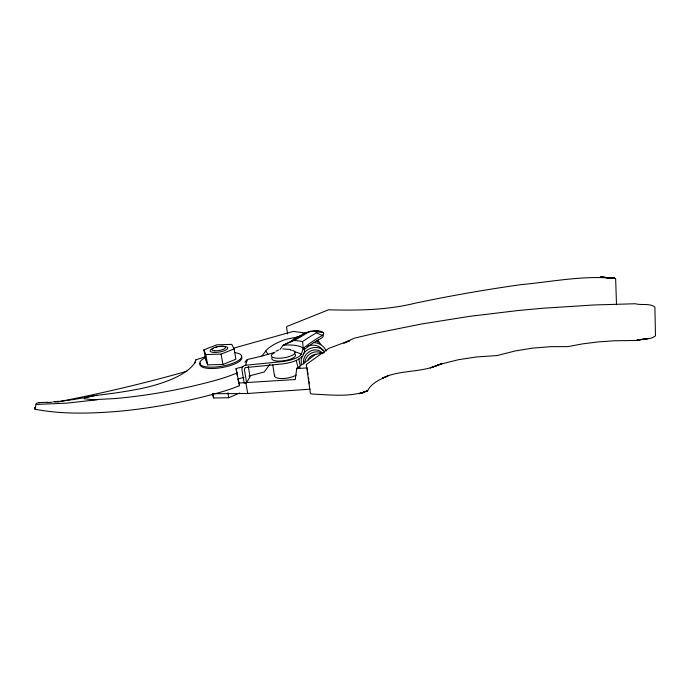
<?xml version="1.0" encoding="UTF-8"?>
<svg xmlns="http://www.w3.org/2000/svg" width="690" height="690" viewBox="0 0 690 690"><rect width="100%" height="100%" fill="white"/><g stroke="black" fill="none" stroke-linecap="round" stroke-linejoin="round"><path stroke-width="1.03" d="M616.506 304.738L615.644 278.82L612.893 277.716L600.222 277.302L613.953 277.906L601.119 277.233M324.429 352.745L315.537 354.349L296.709 368.632L295.268 379.526L238.395 383.071M274.982 352.262A103.414 29.265 -9.5 0 1 252.902 358.239L247.356 359.499L245.657 365.243A4.528 4.183 21.4 0 0 241.94 369.9L244.174 383.097L246.606 382.648L244.398 369.538L245.097 367.822A2.303 1.941 48.1 0 1 245.787 367.58L282.176 363.949A18.397 5.856 -8.7 0 0 301.323 356.98L302.625 356.411L304.747 351.115L304.204 349.64L304.592 347.337A214.538 72.657 -4.3 0 1 322.299 335.444C327.517 331.528 317.072 330.363 314.769 330.959M243.139 366.718L236.066 368.581L239.551 385.676L234.496 387.642A78.919 24.788 -10.5 0 1 220.084 392.325A167.722 48.378 -10.7 0 1 148.591 407.687A164.513 47.593 -10.8 0 1 115.661 411.551C88.794 413.638 61.479 414.311 34.888 409.213L36.268 403.383L38.985 402.641L47.645 402.261M205.672 356.713L195.908 359.792L195.624 360.792A75.719 22.399 -11.7 0 1 186.964 370.789L182.738 373.652A58.288 17.457 -11.4 0 1 137.595 389.255A139.423 38.7 -11.1 0 1 110.115 393.68L92.84 395.888L84.758 397.733L83.904 398.682L93.219 399.734L115.135 398.535A160.011 44.781 -10.6 0 0 147.03 394.775A163.021 45.488 -10.6 0 0 216.229 380.121A73.916 22.477 -10.4 0 0 229.718 375.834L237.213 373.031M194.606 363.708L195.908 359.792M245.657 365.243L281.822 361.629A18.406 5.822 -8.7 0 0 301.237 354.306L303.229 348.459L302.574 341.602L306.006 339.256A222.689 74.977 -4.3 0 1 314.821 333.805L317.176 331.812A5.166 1.544 -8.1 0 0 316.581 331.304L316.227 331.183A5.166 1.544 -8.1 0 0 308.137 332.149L305.092 334.124A144.986 39.58 -10.2 0 1 295.26 339.842L283.167 345.19A125.873 59.918 -47 0 1 279.942 349.571M302.289 356.195L301.271 359.499L301.28 364.544M246.606 382.648L250.039 376.826L248.305 366.416M303.1 354.634C307.102 347.087 318.909 344.526 324.567 351.615M269.902 364.251L264.236 371.97L249.012 376.024M261.915 355.971L266.556 350.072A51.897 16.327 -8.1 0 1 284.09 339.98A11.73 3.571 -8.5 0 1 290.119 338.436L298.649 336.893M290.895 341.947L295.863 337.488L300.711 335.883M34.905 407.574L34.888 409.213M292.137 341.214L296.873 337.436L300.65 335.918M304.592 347.337L303.229 348.459A26.022 8.159 -8.8 0 0 283.167 345.19A138.578 38.088 -10.2 0 0 302.625 334.262L307.723 332.382M304.204 349.64L308.594 346.285M316.701 340.86C318.392 338.971 324.421 338.212 323.144 334.805M275.991 351.253L278.544 350.02M344.741 342.809L354.151 338.204L374.498 333.451L421.426 324.024L469.304 316.391L518.242 310.509L543.151 308.223L593.935 304.98L635.292 303.747C641.415 305.532 649.566 302.945 654.896 307.024L655.483 335.832C650.541 340.213 642.468 338.255 636.585 340.377L647.85 338.548L636.249 340.455L614.385 340.774L598.006 341.921L582.205 343.93L568.034 346.613L550.542 346.673L532.318 348.157L514.956 351.003L497.18 355.566L476.393 356.971L458.436 359.714L441.911 363.837L430.353 367.873L442.23 363.501L436.865 365.493M343.775 343.292L346.501 342.024M310.914 331.269L309.776 331.787A11.67 3.51 -8.1 0 0 302.625 334.262M349.33 340.731L346.958 341.817L349.752 340.541L328.88 348.321L306.308 364.484L310.397 393.473L311.707 394.059C330.174 394.74 349.968 397.578 367.598 390.781C371.522 382.916 380.259 379.25 387.927 376.015L382.519 378.094C400.114 369.616 420.529 372.85 438.055 365.07M212.322 394.439L213.667 397.975L228.77 397.751L239.559 393.033M307.076 346.544C312.449 343.706 319.901 345.19 323.11 350.555M222.922 364.484L235.885 359.214L234.126 348.933L231.78 344.353L216.824 344.836L203.878 349.856L205.724 360.033L207.664 364.872L222.922 364.484L221.093 354.108L234.126 348.933M233.66 348.165L293.224 331.424L305.653 333.029M247.356 359.499L245.226 361.603A2.691 2.501 -38.5 0 0 245.191 362.604M243.941 377.378L237.852 379L239.551 385.676M84.111 397.733L90.614 396.491M91.106 396.388L97.023 395.18M57.408 401.968L70.302 399.424A360.577 80.187 -11.2 0 0 186.964 371.22M83.076 397.914L71.82 399.829M97.609 399.691L66.965 403.132L36.07 404.469M66.99 400.519L70.88 399.959M64.963 400.795L55.002 401.977M282.831 348.907L290.197 349.442M53.044 401.847L58.685 401.287M52 402.261L47.17 402.624M296.709 368.632L307.128 367.882L307.438 370.013M212.434 393.714L247.701 393.481L310.241 389.195M203.878 349.856L205.793 354.548L221.093 354.108M38.985 402.641L39.917 402.624M293.914 340.541L295.268 340.601A32.879 10.238 -8.8 0 1 302.211 341.507L302.574 341.602M601.102 277.242L614.79 278.156L600.947 277.121M600.912 277.139L615.359 278.467C583.999 275.103 552.276 281.77 521.019 284.634C485.458 289.662 450.061 295.82 414.923 303.255C386.676 310.207 357.282 310.578 328.552 309.793L287.005 326.422L286.522 326.939L287.583 333.96M317.176 331.812L323.627 332.589M314.226 342.637C319.375 342.913 324.222 346.216 326.215 351.003M316.443 332.89L322.299 335.444M321.557 352.236C313.829 345.414 301.28 354.626 303.807 364.104M317.029 340.912L318.194 342.533M265.754 351.02L268.177 354.582M317.978 340.248L320.859 344.638M300.124 365.389L298.83 358.973M297.744 366.416L296.321 360.758M304.118 348.942L304.488 350.451L304.419 349.218M205.793 354.548L207.664 364.872M212.934 393.938L213.667 397.975M227.881 392.688L228.77 397.751M236.066 368.581L237.317 375.878M245.933 382.993L247.701 393.481M272.774 364.941L274.508 375.938M307.749 372.143L308.059 374.273M308.525 377.473L308.835 379.603M309.146 381.734L309.456 383.873M304.644 362.63A11.549 10.6 -44.2 0 1 311.432 353.056A11.549 10.6 -44.2 0 1 322.627 353.694M307.628 360.723A8.918 8.185 -44.2 0 1 315.865 354.367M293.25 339.739A10.937 10.134 -43.9 0 1 295.423 338.1M297.925 337.013A10.937 10.134 -43.9 0 1 299.236 336.711M219.739 346.604A8.953 2.665 -9.8 0 1 227.191 349.062A8.953 2.665 -9.8 0 1 213.788 352.426A8.953 2.665 -9.8 0 1 213.322 348.209M215.694 347.415A8.953 2.665 -9.8 0 1 217.005 347.087M241.405 356.42A21.252 6.581 -9.9 0 1 221.041 367.727A21.252 6.581 -9.9 0 1 200.393 362.974M234.764 352.625A21.261 6.555 -9.9 0 1 236.403 361.698A21.261 6.555 -9.9 0 1 206.966 366.959A21.261 6.555 -9.9 0 1 204.689 358.007M35.026 407.436A6.986 2.13 -13.5 0 1 35.742 406.902M300.185 367.235A31.067 9.962 -8.3 0 1 297.166 367.408M292.508 350.408A12.032 3.786 -8.7 0 1 291.206 355.824A12.032 3.786 -8.7 0 1 274.862 357.955A12.032 3.786 -8.7 0 1 274.31 352.78M290.378 350.037A12.032 3.786 -8.7 0 1 291.508 350.192M295.01 354.186A12.015 3.812 -8.7 0 1 284.142 360.689A12.015 3.812 -8.7 0 1 272.067 357.653M311.25 331.519A11.67 3.51 -8.1 0 1 318.426 331.096M294.207 351.762A33.379 10.704 -9 0 1 301.237 354.306M308.473 346.277A214.09 72.95 -4.2 0 1 316.572 340.834M296.234 375.024A11.946 4.002 -8.8 0 1 281.744 378.543A11.946 4.002 -8.8 0 1 274.793 374.886M367.598 390.781L359.576 393.714L367.598 390.781M363.742 392.515L361.043 393.093L363.742 392.515M611.668 277.596L600.343 277.406L611.668 277.596M214.866 350.822A6.891 2.044 -9.8 0 0 225.535 347.622A6.891 2.044 -9.8 0 0 215.884 347.079A6.891 2.044 -9.8 0 0 214.866 350.822"/></g></svg>
